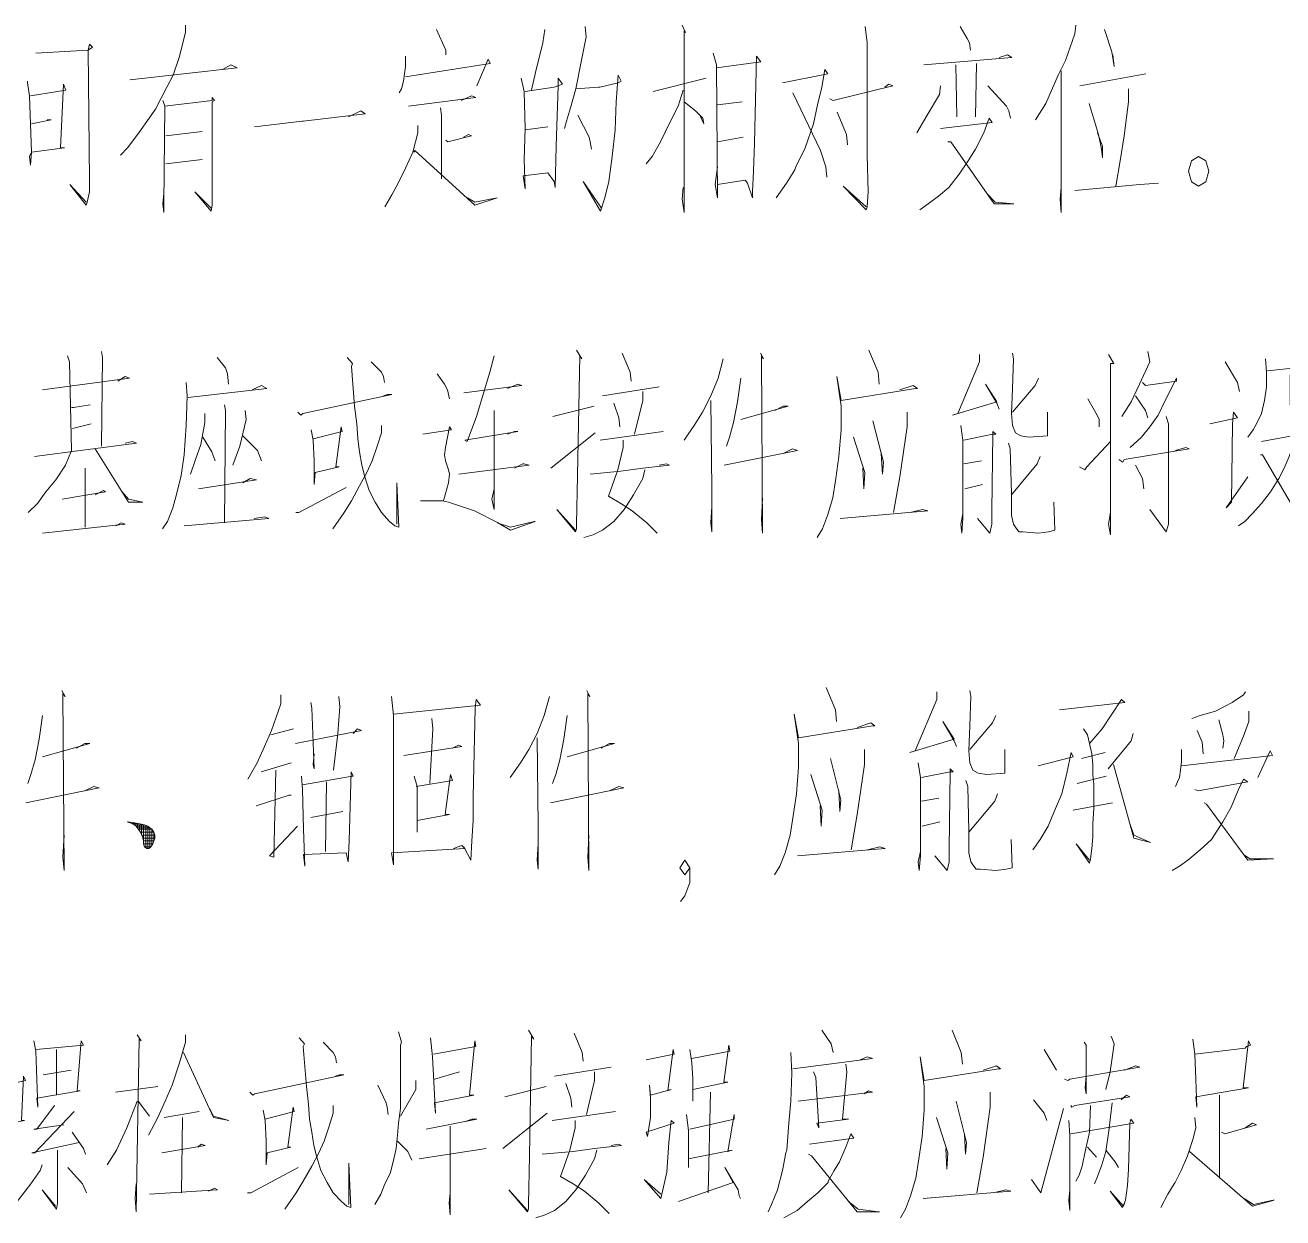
# Model space of a CAD drawing. Header units: millimetres. Extents: x 0 to 586, y 0 to 414.
# Drawn here: x 231.52 to 261.3, y 177.49 to 205.71 of the extents above; entities that cross this region are included whole.
import ezdxf

# ---------------------------------------------------------------- set-up
doc = ezdxf.new("R2010")
doc.units = ezdxf.units.MM

msp = doc.modelspace()

# ---------------------------------------------------------------- linework, layer by layer
at = {"color": 0, "lineweight": 0}
for points in [[(235.316889, 205.711778), (235.316889, 205.538917), (235.168722, 204.942722), (235.024083, 204.526444), (234.875917, 204.244222), (234.607806, 203.722111), (234.216222, 203.161194), (233.948111, 202.811944), (233.77525, 202.639083)], [(241.257667, 205.609472), (241.405833, 205.291972), (241.479917, 205.119111), (241.479917, 205.013278)], [(243.825889, 205.609472), (243.7765, 205.291972), (243.607167, 204.593472), (243.508389, 204.177194)], [(244.781917, 205.6765), (244.803083, 205.433083), (244.683139, 204.840417), (244.559667, 204.208944), (244.436194, 203.757389), (244.340944, 203.443417), (244.291556, 203.267028)], [(247.0785, 205.711778), (247.152583, 205.538917), (247.127889, 205.574194), (247.127889, 201.277361), (247.0785, 201.591333), (247.103194, 201.870028)], [(251.407083, 205.6765), (251.456472, 205.291972), (251.456472, 202.709639), (251.456472, 202.639083), (251.481167, 201.764194), (251.456472, 201.414944), (251.431778, 201.344389), (250.892028, 201.905306), (251.431778, 201.414944)], [(253.657806, 205.6765), (253.827139, 205.397806), (253.876528, 205.291972), (253.901222, 205.119111)], [(256.395361, 205.711778), (256.370667, 205.503639), (256.151944, 204.875694), (255.979083, 204.526444), (255.686278, 203.859694), (255.442861, 203.475167)], [(257.07975, 205.609472), (257.252611, 205.083833), (257.302, 204.734583), (257.277306, 205.013278)], [(231.771472, 205.048556), (233.016778, 205.119111), (233.041472, 205.260222), (233.115556, 205.189667), (233.016778, 205.119111), (233.041472, 202.042889), (233.041472, 201.764194), (232.992083, 201.520778), (232.967389, 201.450222), (232.579333, 201.940583), (232.967389, 201.520778)], [(240.523889, 204.978), (240.523889, 204.734583), (240.499194, 204.558194), (240.478028, 204.385333), (240.428639, 204.208944), (240.37925, 204.106639)], [(240.523889, 204.491167), (242.531194, 204.805139), (242.481806, 204.907444), (242.213694, 204.2795)], [(247.812278, 205.048556), (247.886361, 204.769861), (247.911056, 201.626611), (247.861667, 201.940583), (247.911056, 202.360389)], [(247.886361, 204.699306), (248.937639, 204.840417), (248.838861, 204.978), (248.789472, 202.917778), (248.764778, 202.254556), (248.740083, 201.764194), (248.740083, 201.626611), (248.620139, 201.975861), (248.57075, 202.042889), (247.911056, 201.940583)], [(252.800556, 204.769861), (254.878417, 204.942722), (254.783167, 205.013278), (254.585611, 204.942722)], [(233.9975, 204.420611), (236.541028, 204.699306), (236.392861, 204.769861)], [(236.392861, 204.769861), (236.195306, 204.664028)], [(249.449167, 204.350056), (250.525139, 204.558194), (250.454583, 204.664028), (250.3805, 204.244222), (250.281722, 203.827944), (250.182944, 203.372861), (249.988917, 202.811944), (249.770194, 202.360389), (249.7455, 202.289833), (249.547944, 201.975861), (249.304528, 201.626611)], [(253.559028, 204.769861), (253.583722, 203.545722)], [(254.049389, 204.805139), (254.024694, 203.545722)], [(256.053167, 204.62875), (256.053167, 201.277361), (256.028472, 201.591333), (256.053167, 201.870028)], [(231.573917, 204.385333), (231.573917, 204.350056), (231.623306, 204.036083), (231.672694, 202.709639), (231.648, 202.395667), (231.623306, 202.603806), (231.672694, 202.709639), (232.455861, 202.811944), (232.357083, 202.811944), (232.431167, 204.314778), (232.480556, 204.177194), (231.648, 204.036083)], [(243.264972, 204.455889), (243.339056, 204.141917), (243.360222, 203.267028), (243.339056, 202.53325), (243.360222, 201.83475), (243.314361, 202.148722), (243.899972, 202.219278), (244.048139, 202.011139), (244.069306, 201.870028), (244.094, 202.847222), (244.143389, 204.2795), (244.143389, 204.455889), (244.242167, 204.314778), (244.048139, 204.244222), (243.360222, 204.141917)], [(244.559667, 204.208944), (245.099417, 204.244222), (245.124111, 204.244222), (245.561556, 204.350056), (245.635639, 204.385333), (245.561556, 204.526444), (245.512167, 203.894972), (245.491, 203.23175), (245.416917, 202.603806), (245.342833, 202.011139), (245.244056, 201.626611), (245.145278, 201.312639), (244.732528, 202.011139), (245.169972, 201.379667)], [(246.394111, 204.141917), (247.642944, 204.455889)], [(250.574528, 203.965528), (250.648611, 203.93025), (252.066778, 204.2795), (251.968, 204.314778), (251.87275, 204.244222)], [(253.192139, 204.2795), (253.167444, 204.071361), (252.874639, 203.581), (252.631222, 203.161194)], [(254.3175, 204.2795), (254.758472, 203.792667), (254.807861, 203.686833), (254.853722, 203.510444)], [(256.494139, 204.2795), (258.056944, 204.558194)], [(234.826528, 203.792667), (235.951889, 203.93025), (235.951889, 204.000806), (236.001278, 203.93025), (235.951889, 203.894972), (235.951889, 201.450222), (235.927194, 201.312639), (235.535611, 201.764194), (235.927194, 201.379667)], [(240.597972, 203.792667), (242.189, 204.000806), (242.090222, 204.036083), (241.846806, 203.93025)], [(247.103194, 204.177194), (246.979722, 203.792667), (246.785694, 203.408139), (246.566972, 202.953056), (246.369417, 202.603806), (246.22125, 202.427417)], [(249.696111, 204.106639), (250.355806, 202.744917), (250.479278, 202.360389), (250.503972, 202.113444)], [(257.644194, 204.208944), (257.644194, 203.894972), (257.545417, 203.094167), (257.446639, 202.497972), (257.347861, 201.905306)], [(234.777139, 203.93025), (234.826528, 203.792667), (234.801833, 201.4855), (234.801833, 201.277361), (234.777139, 201.4855), (234.801833, 201.728917)], [(236.953778, 203.302306), (238.079139, 203.443417), (238.103833, 203.443417), (239.571389, 203.616278), (239.472611, 203.686833), (239.179806, 203.545722)], [(241.356444, 203.757389), (241.381139, 203.581), (241.381139, 202.078167)], [(247.127889, 203.894972), (247.396, 203.686833), (247.568861, 203.510444), (247.593556, 203.372861), (247.494778, 203.581)], [(247.911056, 203.827944), (248.496667, 203.894972)], [(256.712861, 203.859694), (256.811639, 203.545722), (256.935111, 203.125917), (257.005667, 202.776667), (257.030361, 202.568528), (257.030361, 202.847222), (256.910417, 203.161194)], [(231.672694, 203.372861), (232.138361, 203.475167), (232.064278, 203.475167), (232.039583, 203.475167)], [(244.609056, 203.581), (244.877167, 203.058889), (244.901861, 202.953056), (244.926556, 202.776667)], [(250.747389, 203.651556), (250.966111, 203.125917), (250.990806, 202.8825)], [(253.192139, 203.267028), (254.416278, 203.408139), (254.342194, 203.510444), (254.218722, 203.161194), (254.024694, 202.776667), (253.851833, 202.497972), (253.633111, 202.184), (253.389694, 201.870028), (253.14275, 201.661889), (252.899333, 201.4855), (252.701778, 201.344389)], [(235.708472, 203.196472), (234.851222, 203.094167)], [(240.820222, 203.337583), (240.820222, 203.161194), (240.69675, 202.709639), (240.523889, 202.325111), (240.354556, 201.975861), (240.206389, 201.693639), (240.037056, 201.414944)], [(241.479917, 202.988333), (241.529306, 202.953056), (242.090222, 203.094167), (242.016139, 203.125917), (241.896194, 203.058889)], [(243.360222, 203.23175), (243.899972, 203.302306)], [(247.911056, 202.953056), (248.521361, 203.058889)], [(253.365, 202.953056), (253.435556, 202.953056), (254.465667, 201.4855), (254.927806, 201.4855), (254.486833, 201.520778), (254.292806, 201.728917)], [(234.851222, 202.427417), (235.708472, 202.53325)], [(240.721444, 202.709639), (240.746139, 202.744917), (242.164306, 201.450222), (242.700528, 201.626611), (242.164306, 201.520778), (241.991444, 201.626611)], [(256.370667, 201.799472), (257.912306, 201.940583), (258.353278, 201.975861)], [(232.522889, 197.883639), (232.572278, 197.742528), (232.618139, 195.647028), (232.4735, 195.297778), (232.25125, 194.948528), (232.007833, 194.666306), (231.813806, 194.387611), (231.591556, 194.179472)], [(233.327222, 197.985944), (233.351917, 197.848361), (233.327222, 195.749333)], [(236.068306, 197.848361), (236.262333, 197.601417), (236.311722, 197.463833), (236.336417, 197.216889)], [(239.148056, 197.848361), (239.271528, 197.70725), (239.246833, 197.636694), (239.320917, 196.694778), (239.370306, 196.274972), (239.395, 195.925722), (239.440861, 195.61175), (239.49025, 195.297778), (239.564333, 195.019083), (239.663111, 194.701583), (239.80775, 194.422889), (239.955917, 194.179472), (240.149944, 193.967806), (240.273417, 193.8655), (240.372194, 193.830222), (240.322806, 194.877972), (240.322806, 193.900778)], [(239.7125, 197.742528), (239.955917, 197.499111), (240.005306, 197.393278), (240.03, 197.252167)], [(242.622917, 197.883639), (242.524139, 197.499111), (242.206639, 196.451361), (241.984389, 195.855167), (241.935, 195.890444), (243.183833, 196.098583), (243.10975, 196.098583), (242.940417, 196.031556)], [(244.577306, 198.021222), (244.700778, 197.813083), (244.651389, 197.883639), (244.602, 195.050833), (244.577306, 193.900778), (244.577306, 193.794944), (244.552611, 193.724389), (244.111639, 194.250028), (244.552611, 193.759667)], [(245.653278, 197.950667), (245.847306, 197.499111), (245.872, 197.287444)], [(248.048639, 197.813083), (247.928694, 197.358), (247.755833, 196.938194), (247.561806, 196.553667), (247.36425, 196.239694), (247.219611, 196.031556), (247.120833, 195.890444)], [(248.930583, 197.950667), (249.004667, 197.813083), (248.955278, 197.883639), (248.979972, 193.689111), (248.955278, 194.003083), (248.979972, 194.528722)], [(251.498806, 198.021222), (251.717528, 197.499111), (251.742222, 197.216889)], [(254.112889, 197.915389), (254.112889, 197.742528), (253.601361, 196.518389), (253.477889, 196.483111), (254.529167, 196.800611), (254.261056, 197.216889), (254.529167, 196.765333), (254.578556, 196.624222)], [(254.896056, 197.950667), (254.92075, 197.813083), (254.896056, 197.114583), (254.871361, 196.518389), (254.896056, 196.239694), (254.970139, 196.066833), (255.093611, 195.996278), (255.287639, 195.961), (255.728611, 195.996278), (255.728611, 196.553667)], [(257.171472, 197.915389), (257.294944, 197.70725), (257.220861, 197.70725), (257.220861, 193.653833), (257.171472, 193.900778), (257.220861, 194.179472)], [(258.099278, 197.985944), (258.148667, 197.742528), (257.90525, 197.216889), (257.707694, 196.800611), (257.488972, 196.451361)], [(259.933722, 197.742528), (260.226528, 197.252167), (260.275917, 197.044028)], [(260.88975, 197.813083), (260.910917, 197.499111), (260.910917, 197.149861), (260.865056, 196.832361), (260.790972, 196.518389), (260.692194, 196.31025), (260.593417, 196.133861), (260.473472, 195.961)], [(241.275306, 197.463833), (241.448167, 197.216889), (241.52225, 197.079306), (241.568111, 196.867639)], [(260.935611, 197.530861), (261.598833, 197.601417), (261.549444, 197.70725), (261.475361, 197.428556), (261.475361, 197.181611), (261.475361, 196.973472), (261.475361, 196.730056), (261.500056, 196.624222), (261.549444, 196.518389), (261.644694, 196.483111), (261.768167, 196.451361), (261.941028, 196.451361), (262.036278, 196.483111), (262.110361, 196.553667)], [(231.93375, 197.079306), (233.990444, 197.358), (233.891667, 197.393278), (233.718806, 197.287444)], [(235.334528, 197.252167), (235.359222, 196.938194), (235.334528, 196.239694), (235.285139, 195.541194), (235.211056, 195.050833), (235.112278, 194.634556), (235.017028, 194.285306), (234.893556, 193.967806), (234.770083, 193.794944)], [(235.383917, 196.902917), (237.243056, 197.114583), (237.119583, 197.181611), (236.897333, 197.079306)], [(241.910306, 197.00875), (243.282611, 197.181611), (243.183833, 197.216889), (242.940417, 197.114583)], [(245.187611, 196.938194), (246.535222, 197.149861)], [(248.464917, 197.358), (248.390833, 196.800611), (248.295583, 196.31025), (248.196806, 195.961), (248.122722, 195.749333)], [(252.232583, 197.079306), (252.550083, 197.181611), (252.648861, 197.114583), (252.599472, 197.114583), (250.839111, 196.832361), (250.740333, 197.393278), (250.839111, 196.694778), (250.839111, 196.133861), (250.789722, 195.505917), (250.715639, 194.983806), (250.641556, 194.528722), (250.518083, 194.108917), (250.398139, 193.794944), (250.274667, 193.586806)], [(255.509889, 197.358), (255.435806, 197.181611), (254.896056, 196.553667)], [(257.979333, 197.252167), (258.049889, 197.181611), (258.783667, 197.287444), (258.783667, 197.358), (258.515556, 196.832361), (258.346222, 196.483111), (258.148667, 196.204417), (257.954639, 195.961), (257.683, 195.717583)], [(237.973306, 196.553667), (238.047389, 196.483111), (238.096778, 196.518389), (240.199333, 196.973472), (240.104083, 196.973472), (240.005306, 196.938194)], [(246.143639, 197.044028), (246.143639, 196.832361), (245.946083, 196.031556)], [(256.681111, 196.867639), (256.903361, 196.483111), (256.95275, 196.380806), (256.95275, 196.204417)], [(257.806472, 196.938194), (258.049889, 196.588944), (258.099278, 196.416083)], [(232.618139, 196.6595), (232.667528, 196.6595), (233.059111, 196.730056)], [(236.237639, 196.730056), (236.262333, 196.588944), (236.237639, 193.936056)], [(236.728, 196.588944), (236.752694, 196.380806), (236.604528, 195.749333), (236.435194, 195.297778)], [(242.622917, 196.588944), (242.622917, 194.250028), (242.573528, 194.493444), (242.622917, 194.736861)], [(244.016389, 196.451361), (244.993583, 196.694778)], [(245.45925, 196.765333), (245.579194, 196.416083), (245.603889, 196.204417)], [(247.755833, 196.832361), (247.780528, 194.736861), (247.780528, 194.144194), (247.780528, 193.724389), (247.755833, 193.936056), (247.780528, 194.317056)], [(248.464917, 196.380806), (249.590278, 196.694778), (249.466806, 196.694778), (249.272778, 196.588944)], [(252.401917, 196.553667), (252.401917, 196.204417), (252.232583, 195.019083), (252.084417, 194.179472)], [(259.566833, 196.274972), (260.226528, 196.416083), (260.131278, 196.553667), (260.106583, 196.274972), (260.081889, 194.422889), (259.958417, 194.285306), (260.473472, 195.019083)], [(232.642833, 196.169139), (233.083806, 196.274972)], [(235.7755, 196.518389), (235.7755, 196.31025), (235.676722, 195.784611), (235.55325, 195.435361), (235.433306, 195.086111)], [(239.955917, 196.239694), (239.955917, 196.066833), (239.857139, 195.749333), (239.737194, 195.400083), (239.613722, 195.121389), (239.440861, 194.807417), (239.246833, 194.458167), (239.073972, 194.179472), (238.805861, 193.794944)], [(251.594056, 196.345528), (251.841, 195.368333), (251.816306, 195.086111), (251.791611, 195.576472)], [(253.675444, 196.239694), (253.724833, 195.890444), (253.724833, 194.038361), (253.700139, 193.689111), (253.675444, 193.900778), (253.724833, 194.144194)], [(258.54025, 196.451361), (258.589639, 196.274972), (258.589639, 196.204417), (258.589639, 194.666306), (258.589639, 194.599278), (258.589639, 194.250028), (258.589639, 193.900778), (258.54025, 193.724389), (258.148667, 194.250028)], [(235.726111, 195.961), (235.944833, 195.61175), (236.018917, 195.400083)], [(236.678611, 195.996278), (237.020806, 195.647028), (237.119583, 195.400083)], [(238.294333, 196.133861), (238.340194, 195.890444), (238.364889, 195.400083), (238.364889, 194.842694), (238.389583, 195.121389), (238.954028, 195.2625), (238.879944, 195.2625), (239.003417, 196.204417), (239.028111, 196.098583), (238.340194, 195.925722)], [(240.933111, 196.031556), (241.6175, 196.133861), (241.568111, 196.204417), (241.472861, 195.717583), (241.448167, 195.541194), (241.472861, 195.400083), (241.546944, 195.191944), (241.568111, 195.086111), (241.546944, 194.877972), (241.423472, 194.458167)], [(243.967, 195.227222), (245.018278, 196.066833)], [(245.138222, 195.890444), (246.630472, 196.098583)], [(251.131917, 195.961), (251.400028, 195.121389), (251.375333, 194.736861), (251.350639, 195.227222)], [(253.746, 195.890444), (254.433917, 196.031556), (254.433917, 196.098583), (254.504472, 196.031556), (254.433917, 196.031556), (254.409222, 194.21475), (254.409222, 193.900778), (254.359833, 193.689111), (254.067028, 194.038361)], [(260.790972, 195.855167), (261.743472, 196.031556), (261.669389, 196.133861), (261.574139, 195.855167), (261.450667, 195.505917), (261.327194, 195.227222), (261.20725, 194.983806), (261.009694, 194.666306), (260.790972, 194.387611), (260.568722, 194.144194), (260.399389, 193.967806), (260.251222, 193.8655)], [(231.739722, 195.505917), (234.159778, 195.819889), (234.061, 195.855167), (233.891667, 195.819889)], [(233.182583, 195.682306), (233.96575, 194.422889), (234.307944, 194.422889), (233.96575, 194.493444), (233.817583, 194.666306)], [(245.677972, 195.890444), (245.677972, 195.717583), (245.5545, 195.191944), (245.335778, 194.564), (245.628583, 194.387611), (245.896694, 194.21475), (246.238889, 193.936056), (246.485833, 193.689111)], [(248.073333, 195.297778), (249.809, 195.647028), (249.689056, 195.682306), (249.466806, 195.576472)], [(254.800806, 195.819889), (254.846667, 195.682306), (254.871361, 194.634556), (254.871361, 194.108917), (254.92075, 193.900778), (254.970139, 193.830222), (255.044222, 193.724389), (255.143, 193.724389), (255.509889, 193.689111), (255.753306, 193.724389), (255.897944, 193.759667), (255.876778, 194.422889)], [(256.487083, 195.2625), (256.607028, 195.191944), (256.656417, 195.2625), (257.220861, 195.855167)], [(257.414889, 195.435361), (257.513667, 195.368333), (257.538361, 195.435361), (259.08, 195.682306), (259.005917, 195.717583), (258.758972, 195.647028)], [(253.746, 195.333056), (254.162278, 195.400083)], [(255.55575, 195.505917), (255.485194, 195.333056), (254.871361, 194.599278)], [(260.766278, 195.541194), (260.815667, 195.541194), (261.718778, 194.003083), (262.184444, 193.967806), (261.718778, 194.073639), (261.598833, 194.21475)], [(232.939167, 195.227222), (232.939167, 193.830222)], [(241.790361, 195.086111), (243.451944, 195.297778), (243.332, 195.333056), (243.307306, 195.333056), (243.10975, 195.227222)], [(246.193028, 195.191944), (246.143639, 194.983806), (245.921389, 194.599278), (245.702667, 194.250028), (245.45925, 193.967806), (245.187611, 193.759667), (244.968889, 193.653833), (244.750167, 193.586806)], [(244.894806, 195.086111), (245.628583, 195.156667), (246.143639, 195.227222), (246.778639, 195.297778), (246.704556, 195.333056), (246.535222, 195.297778)], [(257.806472, 195.297778), (257.979333, 194.983806), (258.004028, 194.736861)], [(235.627333, 194.736861), (236.996111, 194.948528), (236.851472, 194.983806), (236.678611, 194.877972)], [(237.927444, 194.179472), (237.998, 194.179472), (239.123361, 194.772139)], [(253.770694, 194.736861), (254.186972, 194.842694)], [(232.399417, 194.493444), (233.426, 194.666306), (233.376611, 194.701583), (233.182583, 194.599278)], [(240.883722, 194.458167), (241.201222, 194.458167), (241.398778, 194.458167), (241.546944, 194.422889), (242.15725, 194.21475), (242.718167, 193.936056), (242.767556, 193.900778), (243.010972, 193.759667), (243.600111, 193.967806), (243.575417, 193.967806), (243.010972, 193.830222), (242.693472, 193.936056)], [(250.814417, 194.038361), (252.892278, 194.21475), (252.768806, 194.250028), (252.476, 194.179472)], [(231.93375, 193.689111), (233.891667, 193.900778), (233.792889, 193.936056), (233.669417, 193.8655)], [(235.285139, 193.8655), (237.288917, 194.038361), (237.193667, 194.073639), (236.946722, 194.038361)], [(250.489861, 190.034333), (250.708583, 189.512222), (250.733278, 189.233528)], [(232.392361, 189.967306), (232.466444, 189.826194), (232.417056, 189.89675), (232.44175, 185.702222), (232.417056, 186.019722), (232.44175, 186.541833)], [(237.578194, 189.861472), (237.578194, 189.649806), (237.355944, 189.021861), (237.186611, 188.637333), (237.01375, 188.252806), (236.795028, 187.868278)], [(238.946972, 189.826194), (238.971667, 189.582778), (238.922278, 188.951306), (238.8235, 188.079944)], [(240.195806, 189.826194), (240.241667, 189.371111), (240.241667, 185.843333), (240.195806, 186.122028), (241.931472, 186.227861), (241.857389, 186.298417), (241.659833, 186.227861)], [(240.241667, 189.406389), (242.298361, 189.618056), (242.199583, 189.755639), (242.174889, 189.5475), (242.1255, 187.452), (242.1255, 187.346167), (242.1255, 186.891083), (242.100806, 186.40425), (242.076111, 185.949167), (241.906778, 186.263139)], [(243.93525, 189.826194), (243.811778, 189.371111), (243.642444, 188.951306), (243.444889, 188.570306), (243.250861, 188.252806), (243.102694, 188.044667), (243.007444, 187.903556)], [(244.817194, 189.967306), (244.88775, 189.826194), (244.841889, 189.89675), (244.866583, 185.702222), (244.841889, 186.019722), (244.866583, 186.541833)], [(253.107472, 189.932028), (253.107472, 189.755639), (252.592417, 188.535028), (252.468944, 188.49975), (253.520222, 188.813722), (253.252111, 189.233528), (253.520222, 188.778444), (253.569611, 188.637333)], [(253.887111, 189.967306), (253.911806, 189.826194), (253.887111, 189.127694), (253.862417, 188.535028), (253.887111, 188.252806), (253.961194, 188.079944), (254.084667, 188.009389), (254.278694, 187.974111), (254.719667, 188.009389), (254.719667, 188.570306)], [(256.014361, 189.512222), (257.556, 189.685083), (257.481917, 189.755639), (257.019778, 189.057139), (256.723444, 188.707889)], [(260.417028, 189.932028), (260.367639, 189.861472), (260.099528, 189.685083), (259.707944, 189.476944), (259.341056, 189.371111), (259.147028, 189.300556)], [(238.287278, 189.685083), (238.311972, 189.5475), (238.361361, 188.115222), (238.336667, 188.217528), (238.361361, 188.464472)], [(251.223639, 189.092417), (251.541139, 189.19825), (251.639917, 189.127694), (251.590528, 189.127694), (249.830167, 188.849), (249.731389, 189.406389), (249.830167, 188.707889), (249.830167, 188.1505), (249.780778, 187.519028), (249.706694, 186.996917), (249.632611, 186.541833), (249.512667, 186.122028), (249.389194, 185.808056), (249.265722, 185.599917)], [(260.491111, 189.476944), (260.491111, 189.233528), (260.367639, 188.884278), (260.148917, 188.358639)], [(231.930222, 189.371111), (231.856139, 188.813722), (231.757361, 188.323361), (231.658583, 187.974111), (231.588028, 187.765972)], [(241.148306, 189.300556), (241.173, 189.057139), (241.098917, 187.765972)], [(244.351528, 189.371111), (244.277444, 188.813722), (244.178667, 188.323361), (244.083417, 187.974111), (244.009333, 187.765972)], [(254.500944, 189.371111), (254.426861, 189.19825), (253.887111, 188.570306)], [(259.782028, 189.268806), (259.880806, 188.919556), (259.9055, 188.778444), (259.880806, 188.602056)], [(237.334778, 188.919556), (237.871, 189.057139)], [(237.920389, 188.707889), (239.486722, 189.021861), (239.387944, 189.057139), (239.289167, 188.951306)], [(243.642444, 188.849), (243.667139, 186.7535), (243.667139, 186.157306), (243.667139, 185.7375), (243.642444, 185.949167), (243.667139, 186.333694)], [(256.578806, 189.057139), (256.677583, 188.919556), (256.723444, 188.707889), (256.772833, 188.464472), (256.797528, 188.217528), (256.797528, 187.974111), (256.822222, 187.730694), (256.822222, 187.695417), (256.822222, 187.487278), (256.822222, 187.169778), (256.797528, 186.820528), (256.797528, 186.506556), (256.772833, 186.227861), (256.748139, 185.984444), (256.723444, 185.878611), (256.405944, 186.333694), (256.723444, 185.949167)], [(257.753556, 188.951306), (257.704167, 188.778444), (257.164417, 188.115222)], [(259.266972, 189.021861), (259.390444, 188.743167), (259.415139, 188.464472)], [(231.930222, 188.393917), (233.052056, 188.707889), (232.932111, 188.707889), (232.734556, 188.602056)], [(240.488611, 188.429194), (241.857389, 188.637333), (241.783306, 188.672611), (241.638667, 188.602056)], [(244.351528, 188.393917), (245.476889, 188.707889), (245.353417, 188.707889), (245.159389, 188.602056)], [(251.392972, 188.570306), (251.392972, 188.217528), (251.223639, 187.032194), (251.075472, 186.192583)], [(255.502833, 188.185778), (256.335389, 188.393917), (256.286, 188.49975), (256.187222, 188.009389), (256.06375, 187.519028), (255.919111, 187.169778), (255.74625, 186.7535), (255.552222, 186.436), (255.379361, 186.192583)], [(256.529417, 188.358639), (257.090333, 188.49975)], [(258.900083, 188.570306), (258.900083, 188.288083), (258.875389, 188.079944), (258.850694, 187.903556), (258.804833, 187.80125), (258.755444, 187.695417)], [(258.900083, 188.185778), (261.052028, 188.429194), (261.002639, 188.535028), (260.709833, 187.903556)], [(237.821611, 188.252806), (237.112528, 188.044667)], [(250.588639, 188.358639), (250.832056, 187.381444), (250.807361, 187.10275), (250.782667, 187.589583)], [(252.6665, 188.252806), (252.715889, 187.903556), (252.715889, 186.055), (252.691194, 185.702222), (252.6665, 185.913889), (252.715889, 186.157306)], [(257.287889, 188.217528), (257.774722, 186.471278), (258.166306, 186.368972), (257.774722, 186.541833), (257.679472, 186.820528)], [(237.454722, 188.079944), (237.405333, 186.019722), (237.310083, 186.055), (237.969778, 186.7535)], [(238.065028, 187.938833), (238.089722, 187.624861), (238.114417, 186.682944), (238.139111, 185.808056), (238.114417, 186.08675), (239.119833, 186.122028), (239.165694, 185.913889), (239.190389, 186.40425), (239.239778, 188.044667), (239.289167, 187.938833), (239.264472, 187.938833), (238.089722, 187.730694)], [(240.732028, 187.938833), (240.806111, 187.695417), (240.806111, 187.624861), (240.806111, 186.891083), (240.806111, 186.612389), (240.806111, 186.891083), (241.564583, 187.032194), (241.465806, 187.032194), (241.589278, 187.974111), (241.638667, 187.836528), (240.781417, 187.695417)], [(250.122972, 187.974111), (250.391083, 187.1345), (250.366389, 186.7535), (250.341694, 187.240333)], [(252.740583, 187.903556), (253.424972, 188.044667), (253.424972, 188.115222), (253.495528, 188.044667), (253.424972, 188.044667), (253.400278, 186.227861), (253.400278, 185.913889), (253.350889, 185.702222), (253.058083, 186.055)], [(257.115028, 187.938833), (256.430639, 187.765972)], [(231.538639, 187.310889), (233.274306, 187.660139), (233.150833, 187.695417), (232.932111, 187.589583)], [(238.654167, 187.80125), (238.629472, 186.157306)], [(243.959944, 187.310889), (245.695611, 187.660139), (245.575667, 187.695417), (245.353417, 187.589583)], [(253.791861, 187.836528), (253.837722, 187.695417), (253.862417, 186.647667), (253.862417, 186.122028), (253.911806, 185.913889), (253.961194, 185.843333), (254.035278, 185.7375), (254.134056, 185.7375), (254.500944, 185.702222), (254.744361, 185.7375), (254.892528, 185.772778), (254.867833, 186.436)], [(259.217583, 187.624861), (259.291667, 187.589583), (260.466417, 187.80125), (260.367639, 187.868278), (260.247694, 187.624861), (260.074833, 187.205056), (259.880806, 186.855806), (259.609167, 186.436), (259.341056, 186.192583), (259.04825, 185.949167), (258.850694, 185.808056), (258.681361, 185.702222)], [(237.821611, 187.487278), (237.772222, 187.487278), (236.989056, 187.240333)], [(252.740583, 187.346167), (253.153333, 187.416722)], [(254.546806, 187.519028), (254.47625, 187.346167), (253.862417, 186.612389)], [(256.335389, 187.1345), (257.263194, 187.310889)], [(259.439833, 187.310889), (259.489222, 187.275611), (260.466417, 185.949167), (261.076722, 185.984444), (260.515806, 185.984444), (260.367639, 186.08675)], [(239.04575, 187.10275), (238.287278, 186.961639)], [(233.958694, 186.855806), (234.202111, 186.820528), (234.350278, 186.78525), (234.424361, 186.7535), (234.47375, 186.718222), (234.519611, 186.682944), (234.569, 186.612389), (234.593694, 186.541833), (234.593694, 186.471278), (234.544306, 186.333694), (234.494917, 186.263139), (234.449056, 186.227861), (234.399667, 186.227861), (234.350278, 186.263139), (234.325583, 186.333694), (234.325583, 186.40425), (234.300889, 186.506556), (234.2515, 186.612389), (234.152722, 186.7535), (234.057472, 186.820528), (233.934, 186.855806)], [(234.057472, 186.820528), (234.177417, 186.820528)], [(234.128028, 186.78525), (234.128028, 186.820528)], [(234.325583, 186.78525), (234.128028, 186.78525)], [(234.152722, 186.7535), (234.424361, 186.7535)], [(234.177417, 186.820528), (234.177417, 186.718222)], [(234.47375, 186.718222), (234.177417, 186.718222)], [(234.226806, 186.647667), (234.226806, 186.78525)], [(234.276194, 186.78525), (234.276194, 186.577111)], [(234.325583, 186.333694), (234.325583, 186.78525)], [(234.374972, 186.7535), (234.374972, 186.263139)], [(234.424361, 186.227861), (234.424361, 186.7535)], [(234.47375, 186.718222), (234.47375, 186.263139)], [(252.76175, 186.7535), (253.178028, 186.855806)], [(234.226806, 186.682944), (234.494917, 186.682944)], [(234.569, 186.612389), (234.2515, 186.612389)], [(234.300889, 186.541833), (234.593694, 186.541833)], [(234.593694, 186.471278), (234.325583, 186.471278)], [(234.519611, 186.298417), (234.519611, 186.682944)], [(234.569, 186.612389), (234.569, 186.40425)], [(234.325583, 186.40425), (234.569, 186.40425)], [(234.544306, 186.333694), (234.325583, 186.333694)], [(234.350278, 186.263139), (234.494917, 186.263139)], [(249.805472, 186.055), (251.883333, 186.227861), (251.759861, 186.263139), (251.467056, 186.192583)], [(247.039694, 184.971972), (247.138472, 185.109556), (247.261944, 185.423528), (247.261944, 185.772778), (247.138472, 185.949167), (247.018528, 185.772778), (247.138472, 185.599917), (247.261944, 185.772778)], [(231.725611, 181.677028), (231.775, 181.433611), (231.824389, 180.107167), (231.799694, 180.315306), (232.826278, 180.491694), (232.752194, 180.491694), (232.850972, 181.677028), (232.900361, 181.574722), (231.775, 181.468889)], [(234.170361, 181.818139), (234.269139, 181.677028), (234.21975, 181.712306), (234.149194, 177.627139), (234.1245, 177.941111), (234.149194, 178.290361)], [(235.320417, 181.818139), (235.320417, 181.64175), (235.175778, 181.154917), (235.002917, 180.629278), (234.833583, 180.24475), (234.660722, 179.860222), (234.442, 179.440417)], [(238.012111, 181.747583), (238.132056, 181.606472), (238.107361, 181.539444), (238.181444, 180.594), (238.230833, 180.174194), (238.255528, 179.824944), (238.304917, 179.510972), (238.354306, 179.197), (238.428389, 178.918306), (238.523639, 178.604333), (238.671806, 178.325639), (238.816444, 178.078694), (239.014, 177.870556), (239.137472, 177.764722), (239.232722, 177.729444), (239.183333, 178.777194), (239.183333, 177.8)], [(240.358083, 181.888694), (240.432167, 181.64175), (240.407472, 181.574722), (240.407472, 180.558722), (240.407472, 180.071889), (240.358083, 179.722639), (240.333389, 179.440417), (240.308694, 179.126444), (240.238139, 178.812472), (240.164056, 178.533778), (240.040583, 178.290361), (239.941806, 178.043417), (239.797167, 177.8)], [(241.116556, 181.747583), (241.165944, 181.2925), (241.240028, 179.966056), (241.215333, 180.209472), (242.143139, 180.385861), (242.044361, 180.385861), (242.167833, 181.677028), (242.192528, 181.539444), (241.190639, 181.363056)], [(243.441361, 181.923972), (243.561306, 181.712306), (243.511917, 181.782861), (243.466056, 178.953583), (243.441361, 177.8), (243.441361, 177.694167), (243.416667, 177.627139), (242.975694, 178.14925), (243.416667, 177.658889)], [(244.517333, 181.853417), (244.711361, 181.398333), (244.736056, 181.190194)], [(250.384028, 181.923972), (250.606278, 181.606472), (250.652139, 181.398333)], [(253.467306, 181.923972), (253.686028, 181.398333), (253.710722, 181.119639)], [(257.231444, 181.782861), (257.305528, 181.606472), (257.20675, 180.94325), (257.107972, 180.523444)], [(259.164667, 181.712306), (259.214056, 181.363056), (259.23875, 180.770389), (259.259917, 180.107167), (259.23875, 180.350583), (260.484056, 180.558722), (260.360583, 180.558722), (260.484056, 181.677028), (260.533444, 181.574722), (260.434667, 181.539444), (260.409972, 181.504167), (259.214056, 181.363056)], [(232.265361, 181.468889), (232.265361, 180.385861)], [(235.271028, 181.398333), (235.980111, 179.860222), (236.347, 179.789667), (235.980111, 179.8955), (235.884861, 180.071889)], [(238.573028, 181.64175), (238.816444, 181.398333), (238.865833, 181.2925), (238.890528, 181.154917)], [(246.228306, 181.221944), (246.888, 181.363056), (246.863306, 181.468889), (246.739833, 180.491694), (246.813917, 180.523444), (246.327083, 180.385861), (246.302389, 180.629278), (246.327083, 180.315306), (246.327083, 179.860222), (246.253, 179.408667), (246.228306, 179.510972), (246.888, 179.722639), (246.813917, 179.789667), (246.764528, 179.267556), (246.715139, 178.569056), (246.619889, 178.14925), (246.5705, 177.941111), (246.178917, 178.392667), (246.5705, 178.043417)], [(247.254889, 181.468889), (247.304278, 181.154917), (247.328972, 180.770389), (247.328972, 180.24475), (247.328972, 180.523444), (248.158, 180.699833), (248.06275, 180.699833), (248.182694, 181.574722), (248.207389, 181.433611), (247.304278, 181.257222)], [(249.65025, 181.398333), (249.674944, 180.907972), (249.65025, 180.24475), (249.600861, 179.722639), (249.555, 179.091167), (249.530306, 179.024139), (249.456222, 178.604333), (249.33275, 178.14925), (249.188111, 177.8), (249.114028, 177.627139)], [(255.643944, 181.468889), (255.837972, 181.154917), (255.93675, 180.978528)], [(256.596444, 181.64175), (256.645833, 181.574722), (256.645833, 180.421139), (256.621139, 180.558722), (256.645833, 180.840944)], [(249.699639, 181.013806), (251.583472, 181.257222), (251.46, 181.2925), (251.290667, 181.221944)], [(250.19, 180.94325), (250.239389, 180.805667), (250.309944, 179.616806), (250.264083, 179.722639), (251.019028, 179.824944), (250.874389, 179.824944), (250.973167, 180.94325), (250.948472, 181.119639)], [(254.201083, 180.978528), (254.518583, 181.084361), (254.613833, 181.013806), (254.567972, 181.013806), (252.804083, 180.735111), (252.708833, 181.2925), (252.804083, 180.594), (252.804083, 180.036611), (252.758222, 179.408667), (252.684139, 178.883028), (252.610056, 178.427944), (252.486583, 178.008139), (252.366639, 177.694167), (252.243167, 177.486028)], [(256.130778, 180.770389), (256.204861, 180.735111), (256.25425, 180.770389), (257.915833, 181.049083), (257.817056, 181.084361), (257.548944, 180.978528)], [(230.723722, 180.872694), (230.748417, 180.523444), (230.773111, 179.408667), (230.773111, 179.652083), (231.506889, 179.789667), (231.432806, 179.789667), (231.482194, 180.840944), (231.531583, 180.735111), (230.773111, 180.558722)], [(231.947861, 180.872694), (232.607556, 180.978528)], [(236.837361, 180.456417), (236.911444, 180.385861), (236.960833, 180.421139), (239.063389, 180.872694), (238.964611, 180.872694), (238.865833, 180.840944)], [(241.215333, 180.770389), (241.800944, 180.94325)], [(244.051667, 180.840944), (245.39575, 181.049083)], [(245.004167, 180.94325), (245.004167, 180.735111), (244.810139, 179.930778)], [(233.658833, 180.456417), (234.660722, 180.594)], [(239.87125, 180.629278), (240.065278, 180.209472), (240.089972, 180.107167), (240.114667, 179.930778)], [(240.774361, 180.735111), (240.774361, 180.523444), (240.407472, 179.8955)], [(242.876917, 180.350583), (243.854111, 180.594)], [(244.319778, 180.664556), (244.44325, 180.315306), (244.467944, 180.107167)], [(247.74525, 180.456417), (247.695861, 178.078694)], [(249.823111, 180.24475), (251.583472, 180.456417), (251.484694, 180.491694), (251.385917, 180.421139)], [(254.370417, 180.456417), (254.370417, 180.107167), (254.201083, 178.918306), (254.052917, 178.078694)], [(234.170361, 180.24475), (233.926944, 179.616806), (233.683528, 179.091167), (233.461278, 178.741917)], [(234.195056, 180.24475), (234.466694, 179.8955)], [(253.562556, 180.24475), (253.8095, 179.267556), (253.784806, 178.988861), (253.760111, 179.475694)], [(255.397, 180.280028), (255.643944, 179.966056), (255.7145, 179.789667)], [(256.278944, 180.142444), (256.303639, 180.107167), (256.374194, 180.142444), (257.672417, 180.350583), (257.598333, 180.385861), (257.474861, 180.280028)], [(257.256139, 180.209472), (257.182056, 179.54625), (257.107972, 179.059417), (257.012722, 178.741917), (256.913944, 178.463222), (256.839861, 178.290361)], [(259.799667, 180.385861), (259.799667, 178.427944)], [(232.681639, 180.001333), (231.750306, 179.024139), (231.676222, 179.024139), (232.801583, 179.267556)], [(232.215972, 180.142444), (231.799694, 179.581528), (231.725611, 179.581528), (232.434694, 179.687361)], [(235.637917, 180.001333), (234.808889, 179.860222)], [(235.246333, 179.860222), (235.221639, 178.078694)], [(237.154861, 180.036611), (237.20425, 179.789667), (237.228944, 179.302833), (237.228944, 178.741917), (237.253639, 179.024139), (237.814556, 179.161722), (237.740472, 179.161722), (237.863944, 180.107167), (237.888639, 180.001333), (237.20425, 179.824944)], [(238.816444, 180.142444), (238.816444, 179.966056), (238.721194, 179.652083), (238.597722, 179.302833), (238.47425, 179.024139), (238.304917, 178.706639), (238.107361, 178.357389), (237.938028, 178.078694), (237.669917, 177.694167)], [(242.827528, 179.126444), (243.878806, 179.966056)], [(244.002278, 179.789667), (245.494528, 180.001333)], [(247.180806, 179.930778), (247.230194, 179.54625), (247.230194, 179.161722), (247.230194, 178.674889), (247.230194, 178.883028), (248.256778, 179.091167), (248.158, 179.059417), (248.306167, 179.930778), (248.306167, 179.824944), (247.254889, 179.581528)], [(253.100417, 179.860222), (253.368528, 179.024139), (253.343833, 178.639611), (253.319139, 179.126444)], [(255.347611, 178.392667), (255.569861, 178.078694), (256.106083, 180.071889)], [(256.741083, 180.142444), (256.719917, 179.510972), (256.621139, 179.059417), (256.547056, 178.706639), (256.472972, 178.4985), (256.398889, 178.357389)], [(259.214056, 179.860222), (259.23875, 179.616806), (259.164667, 179.338111), (259.041194, 178.953583), (258.893028, 178.604333), (258.748389, 178.325639), (258.723694, 178.290361), (258.575528, 178.043417), (258.406194, 177.729444)], [(241.017778, 179.581528), (242.217222, 179.824944), (242.09375, 179.824944), (241.924417, 179.757917)], [(241.582222, 179.652083), (241.582222, 177.556583), (241.557528, 177.835278), (241.582222, 178.078694)], [(244.542028, 179.789667), (244.542028, 179.616806), (244.418556, 179.091167), (244.196306, 178.463222), (244.492639, 178.290361), (244.76075, 178.113972), (245.102944, 177.835278), (245.346361, 177.591861)], [(256.229556, 179.789667), (256.25425, 179.440417), (256.25425, 177.658889), (256.229556, 177.905833), (256.25425, 178.14925)], [(256.278944, 179.475694), (257.771194, 179.722639), (257.697111, 179.824944), (257.672417, 179.722639), (257.647722, 178.639611), (257.623028, 178.255083), (257.573639, 177.905833), (257.499556, 177.729444), (257.20675, 178.113972), (257.52425, 177.764722), (257.548944, 177.835278)], [(259.849056, 179.510972), (259.923139, 179.475694), (260.678083, 179.687361), (260.582833, 179.722639), (260.409972, 179.616806)], [(232.63225, 179.510972), (232.900361, 179.126444), (232.94975, 178.988861)], [(240.333389, 179.302833), (240.580333, 179.059417), (240.675583, 178.84775)], [(250.091222, 179.232278), (251.1425, 179.373389), (251.068417, 179.475694), (250.948472, 179.161722), (250.800306, 178.812472), (250.676833, 178.604333), (250.532194, 178.357389), (250.532194, 178.325639), (250.28525, 178.078694), (250.041833, 177.870556), (249.798417, 177.658889), (249.480917, 177.486028)], [(232.290056, 179.091167), (232.290056, 178.255083), (232.290056, 178.043417), (232.290056, 177.835278), (232.265361, 177.694167), (231.923167, 178.14925), (232.240667, 177.764722)], [(234.7595, 179.024139), (235.786083, 179.197), (235.687306, 179.232278), (235.613222, 179.161722)], [(240.848444, 178.883028), (242.435944, 179.126444)], [(245.053556, 179.091167), (245.004167, 178.883028), (244.785444, 178.4985), (244.563194, 178.14925), (244.319778, 177.870556), (244.051667, 177.658889), (243.829417, 177.556583), (243.610694, 177.486028)], [(243.758861, 178.988861), (244.492639, 179.059417), (245.004167, 179.126444), (245.639167, 179.197), (245.568611, 179.232278), (245.39575, 179.197)], [(250.066528, 178.988861), (250.140611, 178.953583), (251.216583, 177.627139), (251.752806, 177.627139), (251.728111, 177.627139), (251.241278, 177.694167), (251.019028, 177.870556)], [(256.670528, 179.161722), (256.88925, 178.918306)], [(257.107972, 179.091167), (257.330222, 178.812472), (257.404306, 178.674889)], [(259.090583, 179.059417), (260.582833, 177.764722), (261.094361, 177.905833), (261.069667, 177.905833), (260.607528, 177.8), (260.385278, 177.941111)], [(231.923167, 178.741917), (231.873778, 178.604333), (231.651528, 178.290361), (231.334028, 177.870556)], [(232.533472, 178.674889), (232.875667, 178.290361), (232.974444, 178.078694)], [(236.787972, 178.078694), (236.862056, 178.078694), (237.987417, 178.674889)], [(246.986778, 177.870556), (248.281472, 178.325639), (248.087444, 178.674889), (248.404944, 178.14925), (248.429639, 178.008139), (248.454333, 177.941111)], [(234.466694, 178.043417), (236.078889, 178.14925), (236.004806, 178.184528), (235.860167, 178.113972)], [(252.782917, 177.941111), (254.860778, 178.113972), (254.737306, 178.14925), (254.4445, 178.078694)]]:
    msp.add_lwpolyline(points, dxfattribs=at)
msp.add_lwpolyline([(259.549194, 202.254556), (259.478639, 202.5015), (259.305778, 202.603806), (259.132917, 202.5015), (259.062361, 202.254556), (259.132917, 202.007611), (259.305778, 201.905306), (259.478639, 202.007611)], close=True, dxfattribs=at)

doc.saveas('drawing.dxf')
